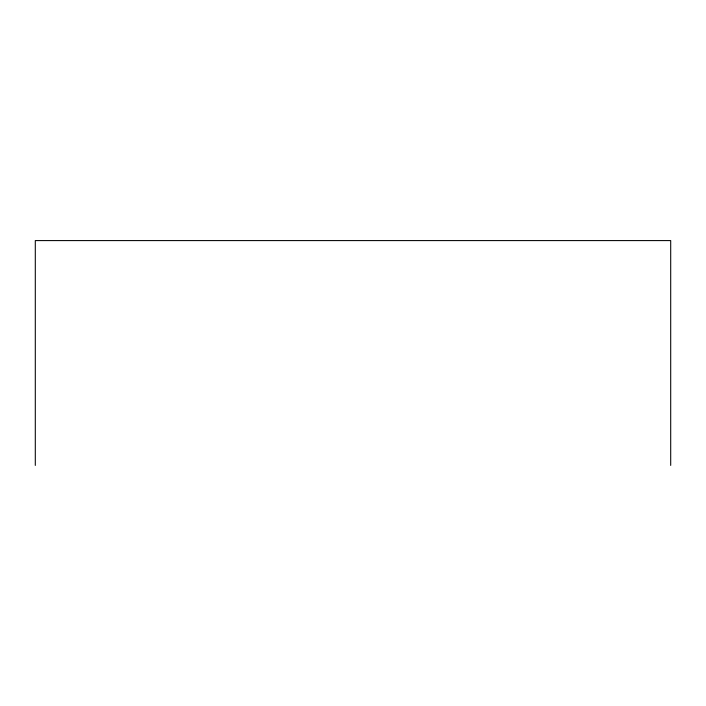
<?xml version="1.0" encoding="UTF-8"?>
<svg xmlns="http://www.w3.org/2000/svg" width="706" height="706" viewBox="0 0 706 706"><rect width="100%" height="100%" fill="white"/><g stroke="black" fill="none" stroke-linecap="round" stroke-linejoin="round"><path stroke-width="1.06" d="M670.7 465.413L670.7 240.587L35.3 240.587L35.3 465.413"/></g></svg>
